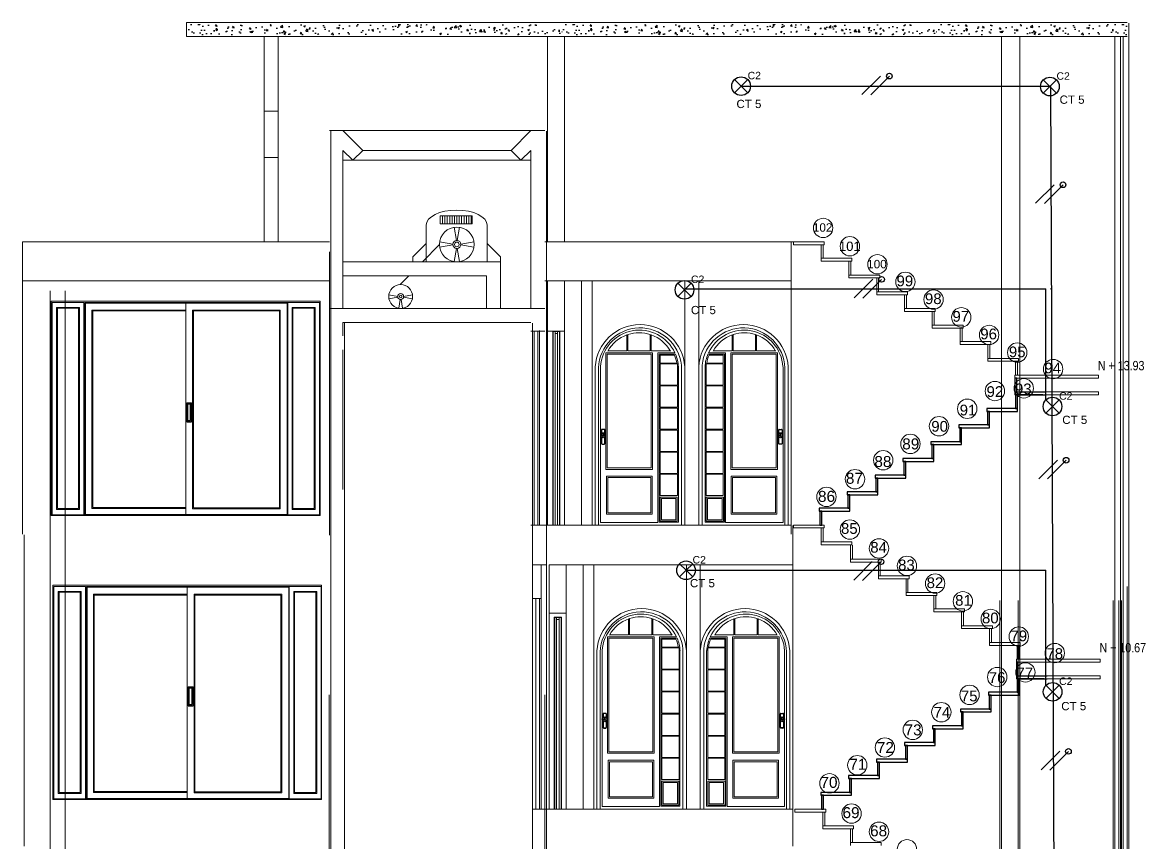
# Model space of a CAD drawing. Header units: metres. Extents: x 0 to 175, y -70 to 21.
# Drawn here: x 134.4 to 146.46, y -38.98 to -30.19 of the extents above; entities that cross this region are included whole.
import ezdxf

# ---------------------------------------------------------------- set-up
doc = ezdxf.new("R2010")
doc.units = ezdxf.units.M
doc.header["$LTSCALE"] = 0.5
for name, color, linetype, lineweight in [('arquitecturapasito', 252, 'Continuous', 5), ('DEP-LEJOS1', 36, 'Continuous', 25), ('DEP-LEJOS2', 36, 'Continuous', 9), ('puertas', 34, 'Continuous', 9)]:
    doc.layers.add(name, color=color, linetype=linetype, lineweight=lineweight)
for name, color, linetype in [('FASES', 7, 'Continuous'), ('LUMINARIA', 1, 'Continuous'), ('TUBERIA-TECHO-PARED', 7, 'Continuous')]:
    doc.layers.add(name, color=color, linetype=linetype)
doc.styles.add('MtXpl_Arial_Narrow', font='')
doc.styles.get("Standard").update_dxf_attribs({"font": 'arial.ttf'})
doc.styles.get('MtXpl_Arial_Narrow').set_extended_font_data('Arial Narrow')

# ---------------------------------------------------------------- blocks, each defined once
blk = doc.blocks.new('Lampara')
at = {"layer": 'LUMINARIA'}
for q in [(-0.071, 0.071), (-0.071, -0.071), (0.071, 0.071), (0.071, -0.071)]:
    blk.add_line((0, 0), q, dxfattribs=at)
blk.add_circle((0, 0), 0.1, dxfattribs=at)
blk = doc.blocks.new('FASE NEUTRO')
at = {"layer": 'FASES', "ltscale": 0.5}
h = blk.add_hatch(dxfattribs=at)
h.set_pattern_fill('ANGLE', color=256)
h.set_pattern_definition([(0, (0, 0), (0, 6.985), [5.08, -1.905]), (90, (0, 0), (-6.985, 4e-16), [5.08, -1.905])])
h.paths.add_polyline_path([(0.07, 0.1, 1), (0.13, 0.1, 1)])
blk.add_lwpolyline([(-0.1, -0.1), (0.1, 0.1)], dxfattribs=at)
blk.add_circle((0.1, 0.1), 0.03, dxfattribs=at)
blk = doc.blocks.new('FASE')
at = {"layer": 'FASES', "ltscale": 0.5}
blk.add_line((-0.1, -0.1), (0.1, 0.1), dxfattribs=at)

msp = doc.modelspace()

# ---------------------------------------------------------------- hatches: boundary and pattern name
h = msp.add_hatch()
h.set_pattern_fill('AR-CONC', color=256, scale=0.001, style=0)
h.set_pattern_definition([(50, (-683.1041, -440.85916), (0.18218467, -0.015939086), [0.01905, -0.20955]), (355, (-683.1041, -440.85916), (-0.035242826, 0.191056643), [0.01524, -0.16764]), (100.451, (-683.08892, -440.86048), (0.1469425, 0.175116688), [0.01619, -0.17809]), (46.1842, (-683.1041, -440.80836), (0.27107904, -0.04204233), [0.028575, -0.314325]), (96.6356, (-683.0815, -440.81186), (0.237404234, 0.247425556), [0.024285, -0.267135]), (351.184, (-683.1041, -440.80836), (0.23740461, 0.24742512), [0.02286, -0.25146]), (21, (-683.0787, -440.82106), (0.15161488, -0.102265519), [0.01905, -0.20955]), (326, (-683.0787, -440.82106), (0.06180203, 0.184187966), [0.01524, -0.16764]), (71.4514, (-683.06607, -440.82958), (0.21341649, 0.081922858), [0.01619, -0.17809]), (37.5, (-683.1041, -440.859155), (0.0030886033, 0.084555039), [0, -0.165608, 0, -0.17018, 0, -0.168275]), (7.5, (-683.1041, -440.859155), (0.0668196625, 0.100180575), [0, -0.097028, 0, -0.161798, 0, -0.064135]), (327.5, (-683.160744, -440.859155), (0.135590595, -0.005728744), [0, -0.0635, 0, -0.19812, 0, -0.26289]), (317.5, (-683.18614, -440.85916), (0.148129181, 0.025426491), [0, -0.08255, 0, -0.131572, 0, -0.18669])])
h.paths.add_polyline_path([(140.193, -30.206), (136.183, -30.206), (136.183, -30.316), (140.193, -30.316)])
h = msp.add_hatch()
h.set_pattern_fill('AR-CONC', color=256, scale=0.001, style=0)
h.set_pattern_definition([(50, (-679.08338, -440.85916), (0.18218467, -0.015939086), [0.01905, -0.20955]), (355, (-679.08338, -440.85916), (-0.035242826, 0.191056643), [0.01524, -0.16764]), (100.451, (-679.0682, -440.86048), (0.1469425, 0.175116688), [0.01619, -0.17809]), (46.1842, (-679.08338, -440.80836), (0.27107904, -0.04204233), [0.028575, -0.314325]), (96.6356, (-679.0608, -440.81186), (0.237404234, 0.247425556), [0.024285, -0.267135]), (351.184, (-679.08338, -440.80836), (0.23740461, 0.24742512), [0.02286, -0.25146]), (21, (-679.05798, -440.82106), (0.15161488, -0.102265519), [0.01905, -0.20955]), (326, (-679.05798, -440.82106), (0.06180203, 0.184187966), [0.01524, -0.16764]), (71.4514, (-679.04534, -440.82958), (0.21341649, 0.081922858), [0.01619, -0.17809]), (37.5, (-679.08338, -440.859155), (0.0030886033, 0.084555039), [0, -0.165608, 0, -0.17018, 0, -0.168275]), (7.5, (-679.08338, -440.859155), (0.0668196625, 0.100180575), [0, -0.097028, 0, -0.161798, 0, -0.064135]), (327.5, (-679.14002, -440.859155), (0.135590595, -0.005728744), [0, -0.0635, 0, -0.19812, 0, -0.26289]), (317.5, (-679.16542, -440.85916), (0.148129181, 0.025426491), [0, -0.08255, 0, -0.131572, 0, -0.18669])])
h.paths.add_polyline_path([(144.213, -30.206), (140.203, -30.206), (140.203, -30.316), (144.213, -30.316)])
h = msp.add_hatch()
h.set_pattern_fill('AR-CONC', color=256, scale=0.001, style=0)
h.set_pattern_definition([(50, (-675.05447, -440.85916), (0.18218467, -0.015939086), [0.01905, -0.20955]), (355, (-675.05447, -440.85916), (-0.035242826, 0.191056643), [0.01524, -0.16764]), (100.451, (-675.0393, -440.86048), (0.1469425, 0.175116688), [0.01619, -0.17809]), (46.1842, (-675.05447, -440.80836), (0.27107904, -0.04204233), [0.028575, -0.314325]), (96.6356, (-675.03188, -440.81186), (0.237404234, 0.247425556), [0.024285, -0.267135]), (351.184, (-675.05447, -440.80836), (0.23740461, 0.24742512), [0.02286, -0.25146]), (21, (-675.02907, -440.82106), (0.15161488, -0.102265519), [0.01905, -0.20955]), (326, (-675.02907, -440.82106), (0.06180203, 0.184187966), [0.01524, -0.16764]), (71.4514, (-675.01644, -440.82958), (0.21341649, 0.081922858), [0.01619, -0.17809]), (37.5, (-675.054473, -440.859155), (0.0030886033, 0.084555039), [0, -0.165608, 0, -0.17018, 0, -0.168275]), (7.5, (-675.05447, -440.859155), (0.0668196625, 0.100180575), [0, -0.097028, 0, -0.161798, 0, -0.064135]), (327.5, (-675.111115, -440.859155), (0.135590595, -0.005728744), [0, -0.0635, 0, -0.19812, 0, -0.26289]), (317.5, (-675.13652, -440.85916), (0.148129181, 0.025426491), [0, -0.08255, 0, -0.131572, 0, -0.18669])])
h.paths.add_polyline_path([(146.109, -30.316), (146.109, -30.206), (144.232, -30.206), (144.232, -30.316)])
h = msp.add_hatch()
h.set_pattern_fill('AR-CONC', color=256, scale=0.001, style=0)
h.set_pattern_definition([(50, (-673.18786, -440.85916), (0.18218467, -0.015939086), [0.01905, -0.20955]), (355, (-673.18786, -440.85916), (-0.035242826, 0.191056643), [0.01524, -0.16764]), (100.451, (-673.17268, -440.86048), (0.1469425, 0.175116688), [0.01619, -0.17809]), (46.1842, (-673.18786, -440.80836), (0.27107904, -0.04204233), [0.028575, -0.314325]), (96.6356, (-673.16527, -440.81186), (0.237404234, 0.247425556), [0.024285, -0.267135]), (351.184, (-673.18786, -440.80836), (0.23740461, 0.24742512), [0.02286, -0.25146]), (21, (-673.16246, -440.82106), (0.15161488, -0.102265519), [0.01905, -0.20955]), (326, (-673.16246, -440.82106), (0.06180203, 0.184187966), [0.01524, -0.16764]), (71.4514, (-673.14982, -440.82958), (0.21341649, 0.081922858), [0.01619, -0.17809]), (37.5, (-673.18786, -440.859155), (0.0030886033, 0.084555039), [0, -0.165608, 0, -0.17018, 0, -0.168275]), (7.5, (-673.18786, -440.859155), (0.0668196625, 0.100180575), [0, -0.097028, 0, -0.161798, 0, -0.064135]), (327.5, (-673.2445, -440.859155), (0.135590595, -0.005728744), [0, -0.0635, 0, -0.19812, 0, -0.26289]), (317.5, (-673.2699, -440.85916), (0.148129181, 0.025426491), [0, -0.08255, 0, -0.131572, 0, -0.18669])])
h.paths.add_polyline_path([(146.259, -30.316), (146.259, -30.206), (146.099, -30.206), (146.099, -30.316)])

# ---------------------------------------------------------------- linework, layer by layer
for p, q in [((136.165, -34.265), (136.215, -34.265)), ((136.172, -34.278), (136.206, -34.278)), ((136.172, -34.278), (136.172, -34.456)), ((136.206, -34.456), (136.206, -34.278)), ((136.165, -34.471), (136.215, -34.471)), ((136.172, -34.456), (136.206, -34.456)), ((140.615, -34.559), (140.615, -34.596)), ((140.616, -34.559), (140.616, -34.594)), ((140.645, -34.551), (140.623, -34.551)), ((140.645, -34.552), (140.623, -34.552)), ((140.652, -34.594), (140.652, -34.559)), ((140.653, -34.596), (140.653, -34.559)), ((142.517, -34.596), (142.517, -34.559)), ((142.518, -34.594), (142.518, -34.559)), ((142.525, -34.551), (142.547, -34.551)), ((142.525, -34.552), (142.547, -34.552)), ((142.554, -34.559), (142.554, -34.594)), ((142.555, -34.559), (142.555, -34.596)), ((140.615, -34.632), (140.615, -34.701)), ((140.616, -34.633), (140.616, -34.701)), ((140.623, -34.708), (140.645, -34.708)), ((140.623, -34.709), (140.645, -34.709)), ((140.652, -34.701), (140.652, -34.633)), ((140.653, -34.701), (140.653, -34.632)), ((142.517, -34.701), (142.517, -34.632)), ((142.518, -34.701), (142.518, -34.633)), ((142.547, -34.708), (142.525, -34.708)), ((142.547, -34.709), (142.525, -34.709)), ((142.554, -34.633), (142.554, -34.701)), ((142.555, -34.632), (142.555, -34.701)), ((136.182, -37.312), (136.233, -37.312)), ((136.189, -37.325), (136.224, -37.325)), ((136.189, -37.325), (136.189, -37.503)), ((136.224, -37.503), (136.224, -37.325)), ((136.182, -37.518), (136.233, -37.518)), ((136.189, -37.503), (136.224, -37.503)), ((140.632, -37.606), (140.632, -37.642)), ((140.634, -37.606), (140.634, -37.641)), ((140.662, -37.598), (140.641, -37.598)), ((140.662, -37.599), (140.641, -37.599)), ((140.669, -37.641), (140.669, -37.606)), ((140.67, -37.642), (140.67, -37.606)), ((142.534, -37.642), (142.534, -37.606)), ((142.536, -37.641), (142.536, -37.606)), ((142.543, -37.598), (142.564, -37.598)), ((142.543, -37.599), (142.564, -37.599)), ((142.571, -37.606), (142.571, -37.641)), ((142.572, -37.606), (142.572, -37.642)), ((140.632, -37.679), (140.632, -37.747)), ((140.634, -37.68), (140.634, -37.747)), ((140.669, -37.747), (140.669, -37.68)), ((140.67, -37.747), (140.67, -37.679)), ((142.534, -37.747), (142.534, -37.679)), ((142.536, -37.747), (142.536, -37.68)), ((142.571, -37.68), (142.571, -37.747)), ((142.572, -37.679), (142.572, -37.747)), ((140.641, -37.754), (140.662, -37.754)), ((140.641, -37.756), (140.662, -37.756)), ((142.564, -37.754), (142.543, -37.754)), ((142.564, -37.756), (142.543, -37.756))]:
    msp.add_line(p, q)
for centre, radius in [((140.634, -34.614), 0.0263), ((140.634, -34.614), 0.0233), ((142.536, -34.614), 0.0263), ((142.536, -34.614), 0.0233), ((140.634, -34.614), 0.00929), ((142.536, -34.614), 0.00929), ((140.651, -37.661), 0.0263), ((140.651, -37.661), 0.0233), ((140.651, -37.661), 0.00929), ((142.553, -37.661), 0.0263), ((142.553, -37.661), 0.0233), ((142.553, -37.661), 0.00929)]:
    msp.add_circle(centre, radius)
for centre, radius, start, end in [((140.623, -34.559), 0.00828, 90, 180), ((140.623, -34.559), 0.00706, 90, 180), ((140.645, -34.559), 0.00828, 0, 90), ((140.645, -34.559), 0.00706, 0, 90), ((142.525, -34.559), 0.00828, 90, 180), ((142.525, -34.559), 0.00706, 90, 180), ((142.547, -34.559), 0.00828, 0, 90), ((142.547, -34.559), 0.00706, 0, 90), ((140.623, -34.701), 0.00828, 180, 270), ((140.623, -34.701), 0.00706, 180, 270), ((140.645, -34.701), 0.00828, 270, 0), ((140.645, -34.701), 0.00706, 270, 0), ((142.525, -34.701), 0.00828, 180, 270), ((142.525, -34.701), 0.00706, 180, 270), ((142.547, -34.701), 0.00828, 270, 0), ((142.547, -34.701), 0.00706, 270, 0), ((140.641, -37.606), 0.00828, 90, 180), ((140.641, -37.606), 0.00706, 90, 180), ((140.662, -37.606), 0.00828, 0, 90), ((140.662, -37.606), 0.00706, 0, 90), ((142.543, -37.606), 0.00828, 90, 180), ((142.543, -37.606), 0.00706, 90, 180), ((142.564, -37.606), 0.00828, 0, 90), ((142.564, -37.606), 0.00706, 0, 90), ((140.641, -37.747), 0.00828, 180, 270), ((140.641, -37.747), 0.00706, 180, 270), ((140.662, -37.747), 0.00828, 270, 0), ((140.662, -37.747), 0.00706, 270, 0), ((142.543, -37.747), 0.00828, 180, 270), ((142.543, -37.747), 0.00706, 180, 270), ((142.564, -37.747), 0.00828, 270, 0), ((142.564, -37.747), 0.00706, 270, 0)]:
    msp.add_arc(centre, radius, start, end)
at = {"layer": 'arquitecturapasito', "color": 252}
for p, q in [((136.163, -30.186), (140.213, -30.186)), ((136.163, -30.186), (136.163, -30.336)), ((146.259, -30.186), (140.213, -30.186)), ((146.276, -40.848), (146.276, -30.193)), ((136.163, -30.336), (140.213, -30.336)), ((136.997, -30.336), (136.997, -32.538)), ((137.147, -30.336), (137.147, -32.538)), ((140.037, -32.538), (140.037, -30.336)), ((140.213, -30.336), (146.259, -30.336)), ((140.221, -32.538), (140.221, -30.336)), ((144.911, -51.043), (144.911, -30.343)), ((145.089, -30.336), (145.089, -30.336)), ((145.106, -30.343), (145.106, -51.043)), ((146.126, -48.143), (146.126, -30.343)), ((136.997, -31.136), (137.147, -31.136)), ((137.713, -53.369), (137.713, -31.353)), ((140.026, -52.611), (140.026, -31.353)), ((137.842, -33.254), (137.842, -31.558)), ((136.997, -31.636), (137.147, -31.636)), ((134.402, -32.538), (134.402, -32.936)), ((134.402, -32.538), (137.696, -32.538)), ((140.008, -32.538), (142.676, -32.538)), ((140.427, -32.538), (142.676, -32.538)), ((142.652, -32.538), (142.652, -35.676)), ((137.696, -32.646), (137.696, -33.046)), ((134.402, -32.936), (134.402, -35.676)), ((134.402, -32.958), (137.696, -32.958)), ((140.008, -32.958), (142.652, -32.958)), ((140.037, -35.577), (140.037, -32.957)), ((140.037, -35.577), (140.037, -32.957)), ((140.221, -35.577), (140.221, -32.957)), ((140.403, -32.957), (140.403, -35.577)), ((140.518, -32.957), (140.518, -35.577)), ((141.51, -32.957), (141.51, -35.577)), ((141.66, -32.957), (141.66, -35.577)), ((134.699, -33.063), (134.699, -47.843)), ((134.861, -33.063), (134.861, -47.843)), ((137.696, -33.046), (137.696, -35.686)), ((134.711, -33.176), (134.711, -35.476)), ((137.596, -33.176), (134.711, -33.176)), ((134.722, -33.191), (135.062, -33.191)), ((134.722, -35.469), (134.722, -33.191)), ((134.768, -33.242), (135.015, -33.242)), ((134.768, -35.41), (134.768, -33.242)), ((134.778, -33.252), (135.005, -33.252)), ((134.778, -35.4), (134.778, -33.252)), ((135.005, -33.252), (135.005, -35.4)), ((135.015, -33.242), (135.015, -35.41)), ((135.062, -33.191), (135.062, -35.469)), ((135.072, -33.191), (137.247, -33.191)), ((135.072, -35.469), (135.072, -33.191)), ((135.078, -33.197), (136.154, -33.197)), ((135.078, -35.463), (135.078, -33.197)), ((136.154, -33.197), (136.154, -35.463)), ((136.154, -33.197), (137.243, -33.197)), ((136.154, -35.463), (136.154, -33.197)), ((137.243, -33.197), (137.243, -35.463)), ((137.247, -33.191), (137.247, -35.469)), ((137.249, -33.191), (137.589, -33.191)), ((137.249, -35.469), (137.249, -33.191)), ((137.295, -33.242), (137.542, -33.242)), ((137.295, -35.41), (137.295, -33.242)), ((137.305, -33.252), (137.532, -33.252)), ((137.305, -35.4), (137.305, -33.252)), ((137.532, -33.252), (137.532, -35.4)), ((137.542, -33.242), (137.542, -35.41)), ((137.589, -33.191), (137.589, -35.469)), ((137.596, -33.176), (137.596, -35.476)), ((135.146, -33.271), (136.154, -33.271)), ((135.146, -35.399), (135.146, -33.271)), ((135.156, -33.281), (136.154, -33.281)), ((135.156, -35.389), (135.156, -33.281)), ((136.226, -33.271), (137.169, -33.271)), ((136.226, -35.403), (136.226, -33.271)), ((136.236, -33.281), (137.159, -33.281)), ((136.236, -35.393), (136.236, -33.281)), ((137.159, -33.281), (137.159, -35.393)), ((137.169, -33.271), (137.169, -35.403)), ((137.842, -33.546), (137.842, -33.404)), ((137.859, -53.111), (137.859, -33.411)), ((139.858, -33.497), (140.008, -33.497)), ((139.875, -53.111), (139.875, -33.411)), ((139.933, -35.577), (139.933, -33.497)), ((140.221, -33.497), (140.037, -33.497)), ((140.093, -33.497), (140.169, -33.497)), ((140.093, -33.497), (140.093, -35.577)), ((140.098, -33.497), (140.098, -35.577)), ((140.098, -33.502), (140.164, -33.502)), ((140.118, -33.502), (140.118, -35.577)), ((140.144, -35.577), (140.144, -33.502)), ((140.164, -35.577), (140.164, -33.497)), ((140.169, -35.577), (140.169, -33.497)), ((140.118, -33.522), (140.144, -33.522)), ((140.89, -33.71), (140.89, -33.536)), ((140.9, -33.71), (140.9, -33.533)), ((141.14, -33.71), (141.14, -33.533)), ((141.15, -33.71), (141.15, -33.536)), ((142.02, -33.71), (142.02, -33.536)), ((142.03, -33.71), (142.03, -33.533)), ((142.27, -33.71), (142.27, -33.533)), ((142.28, -33.71), (142.28, -33.536)), ((140.664, -33.729), (141.165, -33.729)), ((140.664, -34.98), (140.664, -33.729)), ((140.679, -33.744), (141.15, -33.744)), ((140.679, -34.965), (140.679, -33.744)), ((140.684, -33.71), (140.89, -33.71)), ((140.9, -33.71), (141.14, -33.71)), ((141.15, -33.71), (141.356, -33.71)), ((141.15, -33.744), (141.15, -34.965)), ((141.165, -33.729), (141.165, -34.98)), ((141.221, -35.55), (141.221, -33.729)), ((141.221, -33.729), (141.404, -33.729)), ((141.235, -35.548), (141.235, -33.744)), ((141.235, -33.744), (141.411, -33.744)), ((141.935, -33.744), (141.759, -33.744)), ((141.949, -33.729), (141.766, -33.729)), ((142.02, -33.71), (141.814, -33.71)), ((141.935, -35.548), (141.935, -33.744)), ((141.949, -35.55), (141.949, -33.729)), ((142.506, -33.729), (142.005, -33.729)), ((142.005, -33.729), (142.005, -34.98)), ((142.491, -33.744), (142.02, -33.744)), ((142.02, -33.744), (142.02, -34.965)), ((142.27, -33.71), (142.03, -33.71)), ((142.486, -33.71), (142.28, -33.71)), ((142.491, -34.965), (142.491, -33.744)), ((142.506, -34.98), (142.506, -33.729)), ((141.246, -33.84), (141.246, -33.754)), ((141.246, -33.754), (141.398, -33.754)), ((141.425, -33.84), (141.246, -33.84)), ((141.246, -33.849), (141.246, -34.077)), ((141.246, -33.849), (141.431, -33.849)), ((141.431, -34.077), (141.431, -33.849)), ((141.474, -33.864), (141.474, -35.577)), ((141.696, -33.864), (141.696, -35.577)), ((141.739, -34.077), (141.739, -33.849)), ((141.924, -33.849), (141.739, -33.849)), ((141.745, -33.84), (141.924, -33.84)), ((141.924, -33.754), (141.772, -33.754)), ((141.924, -33.84), (141.924, -33.754)), ((141.924, -33.849), (141.924, -34.077)), ((140.55, -35.577), (140.55, -33.88)), ((140.585, -35.577), (140.585, -33.891)), ((140.605, -33.879), (140.605, -35.55)), ((141.442, -33.879), (141.442, -35.548)), ((141.51, -33.88), (141.51, -35.577)), ((141.66, -33.88), (141.66, -35.577)), ((141.728, -33.879), (141.728, -35.548)), ((142.565, -33.879), (142.565, -35.55)), ((142.585, -35.577), (142.585, -33.891)), ((142.62, -35.577), (142.62, -33.88)), ((141.246, -34.077), (141.431, -34.077)), ((141.246, -34.084), (141.246, -34.313)), ((141.246, -34.084), (141.431, -34.084)), ((141.431, -34.313), (141.431, -34.084)), ((141.924, -34.077), (141.739, -34.077)), ((141.739, -34.313), (141.739, -34.084)), ((141.924, -34.084), (141.739, -34.084)), ((141.924, -34.084), (141.924, -34.313)), ((136.165, -34.265), (136.165, -34.471)), ((136.215, -34.265), (136.215, -34.471)), ((141.246, -34.313), (141.431, -34.313)), ((141.246, -34.322), (141.246, -34.55)), ((141.246, -34.322), (141.431, -34.322)), ((141.431, -34.55), (141.431, -34.322)), ((141.924, -34.313), (141.739, -34.313)), ((141.739, -34.55), (141.739, -34.322)), ((141.924, -34.322), (141.739, -34.322)), ((141.924, -34.322), (141.924, -34.55)), ((141.246, -34.55), (141.431, -34.55)), ((141.246, -34.559), (141.246, -34.788)), ((141.246, -34.559), (141.431, -34.559)), ((141.431, -34.788), (141.431, -34.559)), ((141.924, -34.55), (141.739, -34.55)), ((141.739, -34.788), (141.739, -34.559)), ((141.924, -34.559), (141.739, -34.559)), ((141.924, -34.559), (141.924, -34.788)), ((141.246, -34.788), (141.431, -34.788)), ((141.246, -34.797), (141.246, -35.025)), ((141.246, -34.797), (141.431, -34.797)), ((141.431, -35.025), (141.431, -34.797)), ((141.924, -34.788), (141.739, -34.788)), ((141.739, -35.025), (141.739, -34.797)), ((141.924, -34.797), (141.739, -34.797)), ((141.924, -34.797), (141.924, -35.025)), ((141.165, -34.98), (140.664, -34.98)), ((140.67, -35.054), (141.161, -35.054)), ((140.67, -35.462), (140.67, -35.054)), ((141.15, -34.965), (140.679, -34.965)), ((140.685, -35.069), (141.146, -35.069)), ((140.685, -35.447), (140.685, -35.069)), ((141.146, -35.069), (141.146, -35.447)), ((141.161, -35.054), (141.161, -35.462)), ((141.246, -35.025), (141.431, -35.025)), ((141.246, -35.031), (141.246, -35.259)), ((141.246, -35.031), (141.431, -35.031)), ((141.431, -35.259), (141.431, -35.031)), ((141.924, -35.025), (141.739, -35.025)), ((141.739, -35.259), (141.739, -35.031)), ((141.924, -35.031), (141.739, -35.031)), ((141.924, -35.031), (141.924, -35.259)), ((142.005, -34.98), (142.506, -34.98)), ((142.5, -35.054), (142.009, -35.054)), ((142.009, -35.054), (142.009, -35.462)), ((142.02, -34.965), (142.491, -34.965)), ((142.485, -35.069), (142.024, -35.069)), ((142.024, -35.069), (142.024, -35.447)), ((142.485, -35.447), (142.485, -35.069)), ((142.5, -35.462), (142.5, -35.054)), ((141.245, -35.278), (141.43, -35.278)), ((141.245, -35.536), (141.245, -35.278)), ((141.246, -35.259), (141.431, -35.259)), ((141.26, -35.293), (141.415, -35.293)), ((141.26, -35.521), (141.26, -35.293)), ((141.415, -35.293), (141.415, -35.521)), ((141.43, -35.278), (141.43, -35.536)), ((141.924, -35.259), (141.739, -35.259)), ((141.925, -35.278), (141.74, -35.278)), ((141.74, -35.278), (141.74, -35.536)), ((141.91, -35.293), (141.755, -35.293)), ((141.755, -35.293), (141.755, -35.521)), ((141.91, -35.521), (141.91, -35.293)), ((141.925, -35.536), (141.925, -35.278)), ((135.015, -35.41), (134.768, -35.41)), ((135.005, -35.4), (134.778, -35.4)), ((136.154, -35.399), (135.146, -35.399)), ((136.154, -35.389), (135.156, -35.389)), ((137.169, -35.403), (136.226, -35.403)), ((137.159, -35.393), (136.236, -35.393)), ((137.542, -35.41), (137.295, -35.41)), ((137.532, -35.4), (137.305, -35.4)), ((134.711, -35.476), (137.596, -35.476)), ((135.062, -35.469), (134.722, -35.469)), ((137.247, -35.469), (135.072, -35.469)), ((136.154, -35.463), (135.078, -35.463)), ((137.243, -35.463), (136.154, -35.463)), ((137.589, -35.469), (137.249, -35.469)), ((140.221, -35.577), (140.221, -35.547)), ((140.605, -35.55), (141.221, -35.55)), ((141.161, -35.462), (140.67, -35.462)), ((141.146, -35.447), (140.685, -35.447)), ((141.442, -35.548), (141.235, -35.548)), ((141.43, -35.536), (141.245, -35.536)), ((141.415, -35.521), (141.26, -35.521)), ((141.728, -35.548), (141.935, -35.548)), ((141.74, -35.536), (141.925, -35.536)), ((141.755, -35.521), (141.91, -35.521)), ((142.565, -35.55), (141.949, -35.55)), ((142.009, -35.462), (142.5, -35.462)), ((142.024, -35.447), (142.485, -35.447)), ((139.858, -35.577), (142.652, -35.577)), ((139.858, -35.577), (140.008, -35.577)), ((140.093, -35.577), (140.169, -35.577)), ((141.51, -35.577), (140.55, -35.577)), ((141.474, -35.577), (140.585, -35.577)), ((141.66, -35.577), (142.62, -35.577)), ((141.696, -35.577), (142.585, -35.577)), ((142.669, -35.584), (142.669, -35.984)), ((134.419, -35.683), (134.419, -35.983)), ((134.419, -35.983), (134.419, -38.723)), ((139.875, -36.004), (140.025, -36.004)), ((140.054, -36.004), (142.669, -36.004)), ((140.054, -38.624), (140.054, -36.004)), ((140.238, -38.624), (140.238, -36.004)), ((140.421, -36.004), (140.421, -38.63)), ((140.535, -36.004), (140.535, -38.624)), ((141.527, -36.004), (141.527, -38.624)), ((141.677, -36.004), (141.677, -38.624)), ((142.669, -35.984), (142.669, -38.624)), ((137.713, -36.093), (137.713, -38.733)), ((134.729, -36.223), (134.729, -38.523)), ((137.613, -36.223), (134.729, -36.223)), ((134.74, -36.238), (135.079, -36.238)), ((134.74, -38.516), (134.74, -36.238)), ((135.079, -36.238), (135.079, -38.516)), ((135.089, -36.238), (137.264, -36.238)), ((135.089, -38.516), (135.089, -36.238)), ((135.095, -36.244), (136.171, -36.244)), ((135.095, -38.51), (135.095, -36.244)), ((136.171, -36.244), (136.171, -38.51)), ((136.171, -36.244), (137.261, -36.244)), ((136.171, -38.51), (136.171, -36.244)), ((137.261, -36.244), (137.261, -38.51)), ((137.264, -36.238), (137.264, -38.516)), ((137.266, -36.238), (137.606, -36.238)), ((137.266, -38.516), (137.266, -36.238)), ((137.606, -36.238), (137.606, -38.516)), ((137.613, -36.223), (137.613, -38.523)), ((146.258, -46.893), (146.258, -36.238)), ((134.785, -36.289), (135.032, -36.289)), ((134.785, -38.457), (134.785, -36.289)), ((134.795, -36.299), (135.022, -36.299)), ((134.795, -38.447), (134.795, -36.299)), ((135.022, -36.299), (135.022, -38.447)), ((135.032, -36.289), (135.032, -38.457)), ((135.163, -36.318), (136.171, -36.318)), ((135.163, -38.446), (135.163, -36.318)), ((135.173, -36.328), (136.171, -36.328)), ((135.173, -38.436), (135.173, -36.328)), ((136.243, -36.318), (137.186, -36.318)), ((136.243, -38.45), (136.243, -36.318)), ((136.253, -36.328), (137.176, -36.328)), ((136.253, -38.44), (136.253, -36.328)), ((137.176, -36.328), (137.176, -38.44)), ((137.186, -36.318), (137.186, -38.45)), ((137.313, -36.289), (137.56, -36.289)), ((137.313, -38.457), (137.313, -36.289)), ((137.323, -36.299), (137.55, -36.299)), ((137.323, -38.447), (137.323, -36.299)), ((137.55, -36.299), (137.55, -38.447)), ((137.56, -36.289), (137.56, -38.457)), ((139.969, -36.364), (139.875, -36.364)), ((139.95, -38.624), (139.95, -36.364)), ((144.893, -57.088), (144.893, -36.388)), ((145.088, -36.388), (145.088, -57.088)), ((146.108, -54.188), (146.108, -36.388)), ((140.054, -38.624), (140.054, -36.524)), ((140.238, -36.524), (140.054, -36.524)), ((140.11, -36.564), (140.187, -36.564)), ((140.11, -36.564), (140.11, -38.624)), ((140.115, -36.569), (140.182, -36.569)), ((140.115, -36.569), (140.115, -38.624)), ((140.135, -36.569), (140.135, -38.624)), ((140.135, -36.589), (140.162, -36.589)), ((140.162, -38.624), (140.162, -36.569)), ((140.182, -38.624), (140.182, -36.569)), ((140.187, -38.624), (140.187, -36.564)), ((140.238, -38.624), (140.238, -36.524)), ((140.908, -36.757), (140.908, -36.583)), ((140.918, -36.757), (140.918, -36.58)), ((141.158, -36.757), (141.158, -36.58)), ((141.168, -36.757), (141.168, -36.583)), ((142.037, -36.757), (142.037, -36.583)), ((142.047, -36.757), (142.047, -36.58)), ((142.287, -36.757), (142.287, -36.58)), ((142.297, -36.757), (142.297, -36.583)), ((140.702, -36.757), (140.908, -36.757)), ((140.918, -36.757), (141.158, -36.757)), ((141.168, -36.757), (141.374, -36.757)), ((142.037, -36.757), (141.831, -36.757)), ((142.287, -36.757), (142.047, -36.757)), ((142.503, -36.757), (142.297, -36.757)), ((140.681, -36.776), (141.182, -36.776)), ((140.681, -38.026), (140.681, -36.776)), ((140.696, -36.791), (141.167, -36.791)), ((140.696, -38.011), (140.696, -36.791)), ((141.167, -36.791), (141.167, -38.011)), ((141.182, -36.776), (141.182, -38.026)), ((141.238, -38.597), (141.238, -36.776)), ((141.238, -36.776), (141.421, -36.776)), ((141.252, -38.594), (141.252, -36.791)), ((141.252, -36.791), (141.428, -36.791)), ((141.264, -36.886), (141.264, -36.801)), ((141.264, -36.801), (141.416, -36.801)), ((141.952, -36.791), (141.777, -36.791)), ((141.966, -36.776), (141.783, -36.776)), ((141.941, -36.801), (141.789, -36.801)), ((141.941, -36.886), (141.941, -36.801)), ((141.952, -38.594), (141.952, -36.791)), ((141.966, -38.597), (141.966, -36.776)), ((142.524, -36.776), (142.022, -36.776)), ((142.022, -36.776), (142.022, -38.026)), ((142.509, -36.791), (142.037, -36.791)), ((142.037, -36.791), (142.037, -38.011)), ((142.509, -38.011), (142.509, -36.791)), ((142.524, -38.026), (142.524, -36.776)), ((140.567, -38.624), (140.567, -36.927)), ((140.602, -38.624), (140.602, -36.937)), ((140.622, -36.925), (140.622, -38.597)), ((141.442, -36.886), (141.264, -36.886)), ((141.264, -36.895), (141.264, -37.124)), ((141.264, -36.895), (141.449, -36.895)), ((141.449, -37.124), (141.449, -36.895)), ((141.459, -36.925), (141.459, -38.594)), ((141.491, -36.91), (141.491, -38.624)), ((141.527, -36.927), (141.527, -38.624)), ((141.677, -36.927), (141.677, -38.624)), ((141.714, -36.91), (141.714, -38.624)), ((141.745, -36.925), (141.745, -38.594)), ((141.756, -37.124), (141.756, -36.895)), ((141.941, -36.895), (141.756, -36.895)), ((141.762, -36.886), (141.941, -36.886)), ((141.941, -36.895), (141.941, -37.124)), ((142.582, -36.925), (142.582, -38.597)), ((142.603, -38.624), (142.603, -36.937)), ((142.637, -38.624), (142.637, -36.927)), ((141.264, -37.124), (141.449, -37.124)), ((141.941, -37.124), (141.756, -37.124)), ((141.264, -37.131), (141.264, -37.36)), ((141.264, -37.131), (141.449, -37.131)), ((141.449, -37.36), (141.449, -37.131)), ((141.756, -37.36), (141.756, -37.131)), ((141.941, -37.131), (141.756, -37.131)), ((141.941, -37.131), (141.941, -37.36)), ((136.182, -37.312), (136.182, -37.518)), ((136.233, -37.312), (136.233, -37.518)), ((141.264, -37.36), (141.449, -37.36)), ((141.941, -37.36), (141.756, -37.36)), ((137.695, -59.414), (137.695, -37.398)), ((140.007, -58.656), (140.007, -37.398)), ((141.264, -37.368), (141.264, -37.597)), ((141.264, -37.368), (141.449, -37.368)), ((141.449, -37.597), (141.449, -37.368)), ((141.756, -37.597), (141.756, -37.368)), ((141.941, -37.368), (141.756, -37.368)), ((141.941, -37.368), (141.941, -37.597)), ((141.264, -37.597), (141.449, -37.597)), ((141.264, -37.606), (141.264, -37.834)), ((141.264, -37.606), (141.449, -37.606)), ((141.449, -37.834), (141.449, -37.606)), ((141.941, -37.597), (141.756, -37.597)), ((141.756, -37.834), (141.756, -37.606)), ((141.941, -37.606), (141.756, -37.606)), ((141.941, -37.606), (141.941, -37.834)), ((141.264, -37.834), (141.449, -37.834)), ((141.264, -37.843), (141.264, -38.072)), ((141.264, -37.843), (141.449, -37.843)), ((141.449, -38.072), (141.449, -37.843)), ((141.941, -37.834), (141.756, -37.834)), ((141.756, -38.072), (141.756, -37.843)), ((141.941, -37.843), (141.756, -37.843)), ((141.941, -37.843), (141.941, -38.072)), ((141.182, -38.026), (140.681, -38.026)), ((141.167, -38.011), (140.696, -38.011)), ((141.264, -38.072), (141.449, -38.072)), ((141.264, -38.077), (141.264, -38.306)), ((141.264, -38.077), (141.449, -38.077)), ((141.449, -38.306), (141.449, -38.077)), ((141.941, -38.072), (141.756, -38.072)), ((141.756, -38.306), (141.756, -38.077)), ((141.941, -38.077), (141.756, -38.077)), ((141.941, -38.077), (141.941, -38.306)), ((142.022, -38.026), (142.524, -38.026)), ((142.037, -38.011), (142.509, -38.011)), ((140.688, -38.101), (141.179, -38.101)), ((140.688, -38.509), (140.688, -38.101)), ((140.703, -38.116), (141.164, -38.116)), ((140.703, -38.494), (140.703, -38.116)), ((141.164, -38.116), (141.164, -38.494)), ((141.179, -38.101), (141.179, -38.509)), ((142.517, -38.101), (142.026, -38.101)), ((142.026, -38.101), (142.026, -38.509)), ((142.502, -38.116), (142.041, -38.116)), ((142.041, -38.116), (142.041, -38.494)), ((142.502, -38.494), (142.502, -38.116)), ((142.517, -38.509), (142.517, -38.101)), ((141.263, -38.324), (141.447, -38.324)), ((141.263, -38.582), (141.263, -38.324)), ((141.264, -38.306), (141.449, -38.306)), ((141.447, -38.324), (141.447, -38.582)), ((141.941, -38.306), (141.756, -38.306)), ((141.942, -38.324), (141.757, -38.324)), ((141.757, -38.324), (141.757, -38.582)), ((141.942, -38.582), (141.942, -38.324)), ((135.022, -38.447), (134.795, -38.447)), ((136.171, -38.446), (135.163, -38.446)), ((136.171, -38.436), (135.173, -38.436)), ((137.186, -38.45), (136.243, -38.45)), ((137.176, -38.44), (136.253, -38.44)), ((137.55, -38.447), (137.323, -38.447)), ((141.278, -38.339), (141.432, -38.339)), ((141.278, -38.567), (141.278, -38.339)), ((141.432, -38.339), (141.432, -38.567)), ((141.927, -38.339), (141.772, -38.339)), ((141.772, -38.339), (141.772, -38.567)), ((141.927, -38.567), (141.927, -38.339)), ((134.729, -38.523), (137.613, -38.523)), ((135.079, -38.516), (134.74, -38.516)), ((135.032, -38.457), (134.785, -38.457)), ((137.264, -38.516), (135.089, -38.516)), ((136.171, -38.51), (135.095, -38.51)), ((137.261, -38.51), (136.171, -38.51)), ((137.606, -38.516), (137.266, -38.516)), ((137.56, -38.457), (137.313, -38.457)), ((141.179, -38.509), (140.688, -38.509)), ((141.164, -38.494), (140.703, -38.494)), ((141.432, -38.567), (141.278, -38.567)), ((141.772, -38.567), (141.927, -38.567)), ((142.026, -38.509), (142.517, -38.509)), ((142.041, -38.494), (142.502, -38.494)), ((139.875, -38.624), (142.669, -38.624)), ((139.875, -38.624), (140.025, -38.624)), ((140.238, -38.624), (140.054, -38.624)), ((140.11, -38.624), (140.187, -38.624)), ((140.112, -38.624), (140.135, -38.624)), ((141.527, -38.624), (140.567, -38.624)), ((141.491, -38.624), (140.602, -38.624)), ((140.622, -38.597), (141.238, -38.597)), ((141.459, -38.594), (141.252, -38.594)), ((141.447, -38.582), (141.263, -38.582)), ((141.714, -38.624), (142.603, -38.624)), ((141.745, -38.594), (141.952, -38.594)), ((141.757, -38.582), (141.942, -38.582)), ((142.582, -38.597), (141.966, -38.597)), ((142.669, -38.624), (142.669, -39.024)), ((134.419, -38.723), (134.419, -39.023))]:
    msp.add_line(p, q, dxfattribs=at)
at = {"layer": 'arquitecturapasito', "color": 252, "ltscale": 0.025}
for p, q in [((146.186, -48.143), (146.186, -30.343)), ((146.216, -48.143), (146.216, -30.343)), ((146.168, -54.188), (146.168, -36.388)), ((146.198, -54.188), (146.198, -36.388))]:
    msp.add_line(p, q, dxfattribs=at)
at = {"layer": 'arquitecturapasito', "color": 252, "ltscale": 6}
for p, q in [((140.008, -31.346), (137.696, -31.346)), ((138.054, -31.558), (137.842, -31.346)), ((139.646, -31.558), (139.859, -31.346)), ((137.842, -31.558), (137.842, -33.254)), ((137.948, -31.664), (137.842, -31.558)), ((138.054, -31.558), (137.948, -31.664)), ((139.646, -31.558), (138.054, -31.558)), ((139.646, -31.558), (139.752, -31.664)), ((139.752, -31.664), (139.859, -31.558)), ((139.859, -31.558), (139.859, -33.254)), ((139.859, -31.664), (137.842, -31.664)), ((138.884, -32.259), (139.23, -32.259)), ((138.884, -32.345), (138.884, -32.259)), ((138.91, -32.259), (138.91, -32.345)), ((138.935, -32.259), (138.935, -32.345)), ((138.961, -32.259), (138.961, -32.345)), ((138.987, -32.259), (138.987, -32.345)), ((139.012, -32.259), (139.012, -32.345)), ((139.038, -32.259), (139.038, -32.345)), ((139.064, -32.259), (139.064, -32.345)), ((139.089, -32.259), (139.089, -32.345)), ((139.115, -32.259), (139.115, -32.345)), ((139.141, -32.259), (139.141, -32.345)), ((139.166, -32.259), (139.166, -32.345)), ((139.192, -32.259), (139.192, -32.345)), ((139.218, -32.259), (139.218, -32.345)), ((139.23, -32.259), (139.23, -32.345)), ((138.734, -32.754), (138.734, -32.361)), ((139.23, -32.345), (138.884, -32.345)), ((139.034, -32.382), (139.059, -32.524)), ((139.093, -32.382), (139.069, -32.524)), ((139.389, -32.754), (139.389, -32.361)), ((138.879, -32.539), (139.021, -32.564)), ((139.249, -32.539), (139.107, -32.564)), ((138.593, -32.699), (138.734, -32.557)), ((138.877, -32.567), (138.695, -32.754)), ((138.879, -32.598), (139.021, -32.573)), ((139.034, -32.751), (139.059, -32.609)), ((139.093, -32.751), (139.069, -32.609)), ((139.248, -32.598), (139.107, -32.573)), ((139.531, -32.699), (139.389, -32.557)), ((137.842, -32.754), (139.531, -32.754)), ((138.593, -32.699), (138.593, -32.754)), ((138.593, -32.754), (139.531, -32.754)), ((139.531, -32.699), (139.531, -32.754)), ((139.531, -32.754), (139.531, -33.254)), ((139.381, -32.904), (137.842, -32.904)), ((139.381, -32.904), (137.842, -32.904)), ((138.549, -32.904), (138.457, -32.998)), ((139.381, -32.904), (139.381, -33.254)), ((138.334, -33.107), (138.429, -33.124)), ((138.335, -33.149), (138.43, -33.132)), ((138.587, -33.149), (138.492, -33.132)), ((138.587, -33.107), (138.493, -33.124)), ((137.696, -33.254), (140.008, -33.254)), ((138.44, -33.252), (138.456, -33.157)), ((138.482, -33.252), (138.465, -33.157)), ((137.842, -33.404), (139.858, -33.404)), ((137.842, -33.404), (137.842, -33.546)), ((139.895, -33.497), (139.895, -35.577)), ((139.952, -33.49), (139.952, -35.577)), ((137.842, -33.696), (137.842, -35.196)), ((139.969, -36.004), (139.969, -38.624)), ((139.913, -36.364), (139.913, -38.624))]:
    msp.add_line(p, q, dxfattribs=at)
at = {"layer": 'arquitecturapasito', "color": 252, "linetype": 'ByBlock'}
for centre in [(142.995, -32.39), (143.282, -32.586), (143.578, -32.78), (143.878, -32.969), (144.18, -33.158), (144.478, -33.349), (144.777, -33.538), (145.078, -33.727), (145.464, -33.904), (144.839, -34.14), (145.149, -34.111), (144.542, -34.33), (144.239, -34.517), (143.932, -34.707), (143.64, -34.882), (143.337, -35.086), (143.031, -35.275), (143.282, -35.626), (143.595, -35.828), (143.895, -36.016), (144.197, -36.205), (144.495, -36.396), (144.794, -36.585), (145.095, -36.774), (145.481, -36.951), (144.864, -37.208), (145.166, -37.158), (144.567, -37.399), (144.264, -37.585), (143.957, -37.775), (143.658, -37.964), (143.362, -38.154), (143.063, -38.348), (143.3, -38.673), (143.595, -38.868), (143.895, -39.056)]:
    msp.add_circle(centre, 0.104, dxfattribs=at)
at = {"layer": 'arquitecturapasito', "color": 252, "ltscale": 6}
for centre, radius in [((139.064, -32.567), 0.187), ((139.064, -32.567), 0.0429), ((139.064, -32.567), 0.025), ((138.461, -33.126), 0.128), ((138.461, -33.126), 0.0319), ((138.461, -33.126), 0.014)]:
    msp.add_circle(centre, radius, dxfattribs=at)
at = {"layer": 'arquitecturapasito', "color": 252}
for centre, radius, start, end in [((141.03, -33.908), 0.481, 3.3136, 176.6864), ((141.03, -33.908), 0.446, 5.6976, 177.7805), ((141.024, -33.905), 0.419, 24.8245, 176.3123), ((142.14, -33.908), 0.481, 3.3136, 176.6864), ((142.14, -33.908), 0.446, 2.2195, 174.3024), ((142.146, -33.905), 0.419, 3.6877, 155.1755), ((141.02, -33.899), 0.385, 109.7097, 150.6365), ((141.02, -33.899), 0.385, 71.8617, 108.1383), ((141.02, -33.899), 0.385, 29.3635, 70.2903), ((142.15, -33.899), 0.385, 109.7097, 150.6365), ((142.15, -33.899), 0.385, 71.8617, 108.1383), ((142.15, -33.899), 0.385, 29.3635, 70.2903), ((141.024, -33.905), 0.419, 3.6877, 22.5861), ((142.146, -33.905), 0.419, 157.4139, 176.3123), ((141.105, -33.892), 0.324, 9.2489, 25.0806), ((142.065, -33.892), 0.324, 154.9194, 170.7511), ((141.047, -36.955), 0.481, 3.3136, 176.6864), ((141.047, -36.955), 0.446, 5.6976, 177.7805), ((142.157, -36.955), 0.481, 3.3136, 176.6864), ((142.157, -36.955), 0.446, 2.2195, 174.3024), ((141.041, -36.952), 0.419, 24.8245, 176.3123), ((141.038, -36.946), 0.385, 109.7097, 150.6365), ((141.038, -36.946), 0.385, 71.8617, 108.1383), ((141.038, -36.946), 0.385, 29.3635, 70.2903), ((142.164, -36.952), 0.419, 3.6877, 155.1755), ((142.167, -36.946), 0.385, 109.7097, 150.6365), ((142.167, -36.946), 0.385, 71.8617, 108.1383), ((142.167, -36.946), 0.385, 29.3635, 70.2903), ((141.122, -36.939), 0.324, 9.2489, 25.0806), ((141.041, -36.952), 0.419, 3.6877, 22.5861), ((142.164, -36.952), 0.419, 157.4139, 176.3123), ((142.083, -36.939), 0.324, 154.9194, 170.7511)]:
    msp.add_arc(centre, radius, start, end, dxfattribs=at)
at = {"layer": 'arquitecturapasito', "color": 252, "ltscale": 6}
msp.add_ellipse((139.062, -32.361), major_axis=(-0.327, 0), ratio=0.49797, start_param=3.141593, end_param=6.283185, dxfattribs=at)
at = {"layer": 'DEP-LEJOS1'}
for p, q in [((145.073, -34), (145.052, -34)), ((145.052, -34), (145.052, -34.147)), ((145.073, -34.147), (145.073, -34)), ((145.052, -34.147), (145.052, -34.179)), ((145.052, -34.147), (145.073, -34.147)), ((145.082, -34.179), (145.061, -34.179)), ((145.061, -34.179), (145.061, -34.326)), ((145.082, -34.326), (145.082, -34.179)), ((145.082, -34.326), (144.752, -34.326)), ((144.752, -34.326), (144.752, -34.358)), ((145.061, -34.326), (145.082, -34.326)), ((145.082, -34.358), (145.082, -34.326)), ((144.752, -34.358), (145.082, -34.358)), ((144.782, -34.358), (144.761, -34.358)), ((144.761, -34.358), (144.761, -34.504)), ((144.782, -34.504), (144.782, -34.358)), ((144.782, -34.504), (144.452, -34.504)), ((144.452, -34.504), (144.452, -34.536)), ((144.452, -34.536), (144.782, -34.536)), ((144.482, -34.536), (144.461, -34.536)), ((144.461, -34.536), (144.461, -34.683)), ((144.482, -34.683), (144.482, -34.536)), ((144.761, -34.504), (144.782, -34.504)), ((144.782, -34.536), (144.782, -34.504)), ((144.482, -34.683), (144.152, -34.683)), ((144.152, -34.683), (144.152, -34.715)), ((144.461, -34.683), (144.482, -34.683)), ((144.482, -34.715), (144.482, -34.683)), ((144.152, -34.715), (144.482, -34.715)), ((144.182, -34.715), (144.161, -34.715)), ((144.161, -34.715), (144.161, -34.862)), ((144.182, -34.862), (144.182, -34.715)), ((144.182, -34.862), (143.852, -34.862)), ((143.852, -34.862), (143.852, -34.894)), ((143.852, -34.894), (144.182, -34.894)), ((143.882, -34.894), (143.861, -34.894)), ((143.861, -34.894), (143.861, -35.041)), ((143.882, -35.041), (143.882, -34.894)), ((144.161, -34.862), (144.182, -34.862)), ((144.182, -34.894), (144.182, -34.862)), ((143.882, -35.041), (143.552, -35.041)), ((143.552, -35.041), (143.552, -35.073)), ((143.552, -35.073), (143.882, -35.073)), ((143.582, -35.073), (143.561, -35.073)), ((143.561, -35.073), (143.561, -35.22)), ((143.582, -35.22), (143.582, -35.073)), ((143.861, -35.041), (143.882, -35.041)), ((143.882, -35.073), (143.882, -35.041)), ((143.582, -35.22), (143.252, -35.22)), ((143.252, -35.22), (143.252, -35.252)), ((143.252, -35.252), (143.582, -35.252)), ((143.282, -35.252), (143.261, -35.252)), ((143.261, -35.252), (143.261, -35.398)), ((143.282, -35.398), (143.282, -35.252)), ((143.561, -35.22), (143.582, -35.22)), ((143.582, -35.252), (143.582, -35.22)), ((143.282, -35.398), (142.952, -35.398)), ((142.952, -35.398), (142.952, -35.43)), ((142.952, -35.43), (143.282, -35.43)), ((142.982, -35.43), (142.961, -35.43)), ((142.961, -35.43), (142.961, -35.577)), ((142.982, -35.577), (142.982, -35.43)), ((143.261, -35.398), (143.282, -35.398)), ((143.282, -35.43), (143.282, -35.398)), ((142.961, -35.577), (142.982, -35.577)), ((145.09, -37.047), (145.069, -37.047)), ((145.069, -37.047), (145.069, -37.194)), ((145.09, -37.194), (145.09, -37.047)), ((145.069, -37.194), (145.069, -37.226)), ((145.069, -37.194), (145.09, -37.194)), ((145.099, -37.226), (145.079, -37.226)), ((145.079, -37.226), (145.079, -37.372)), ((145.099, -37.372), (145.099, -37.226)), ((145.099, -37.372), (144.769, -37.372)), ((144.769, -37.372), (144.769, -37.404)), ((144.769, -37.404), (145.099, -37.404)), ((144.799, -37.404), (144.779, -37.404)), ((144.779, -37.404), (144.779, -37.551)), ((144.799, -37.551), (144.799, -37.404)), ((145.079, -37.372), (145.099, -37.372)), ((145.099, -37.404), (145.099, -37.372)), ((144.799, -37.551), (144.469, -37.551)), ((144.469, -37.551), (144.469, -37.583)), ((144.469, -37.583), (144.799, -37.583)), ((144.499, -37.583), (144.479, -37.583)), ((144.479, -37.583), (144.479, -37.73)), ((144.499, -37.73), (144.499, -37.583)), ((144.779, -37.551), (144.799, -37.551)), ((144.799, -37.583), (144.799, -37.551)), ((144.499, -37.73), (144.169, -37.73)), ((144.169, -37.73), (144.169, -37.762)), ((144.169, -37.762), (144.499, -37.762)), ((144.199, -37.762), (144.179, -37.762)), ((144.179, -37.762), (144.179, -37.909)), ((144.199, -37.909), (144.199, -37.762)), ((144.479, -37.73), (144.499, -37.73)), ((144.499, -37.762), (144.499, -37.73)), ((144.199, -37.909), (143.869, -37.909)), ((143.869, -37.909), (143.869, -37.941)), ((143.869, -37.941), (144.199, -37.941)), ((143.899, -37.941), (143.879, -37.941)), ((143.879, -37.941), (143.879, -38.088)), ((143.899, -38.088), (143.899, -37.941)), ((144.179, -37.909), (144.199, -37.909)), ((144.199, -37.941), (144.199, -37.909)), ((143.899, -38.088), (143.569, -38.088)), ((143.569, -38.088), (143.569, -38.12)), ((143.879, -38.088), (143.899, -38.088)), ((143.899, -38.12), (143.899, -38.088)), ((143.569, -38.12), (143.899, -38.12)), ((143.599, -38.12), (143.579, -38.12)), ((143.579, -38.12), (143.579, -38.266)), ((143.599, -38.266), (143.599, -38.12)), ((143.599, -38.266), (143.269, -38.266)), ((143.269, -38.266), (143.269, -38.298)), ((143.269, -38.298), (143.599, -38.298)), ((143.299, -38.298), (143.279, -38.298)), ((143.279, -38.298), (143.279, -38.445)), ((143.299, -38.445), (143.299, -38.298)), ((143.579, -38.266), (143.599, -38.266)), ((143.599, -38.298), (143.599, -38.266)), ((143.299, -38.445), (142.969, -38.445)), ((142.969, -38.445), (142.969, -38.477)), ((143.279, -38.445), (143.299, -38.445)), ((143.299, -38.477), (143.299, -38.445)), ((142.969, -38.477), (143.299, -38.477)), ((142.999, -38.477), (142.979, -38.477)), ((142.979, -38.477), (142.979, -38.624)), ((142.999, -38.624), (142.999, -38.477)), ((142.979, -38.624), (142.999, -38.624))]:
    msp.add_line(p, q, dxfattribs=at)
at = {"layer": 'DEP-LEJOS1', "ltscale": 0.005}
for p, q in [((145.052, -34.147), (145.382, -34.147)), ((145.352, -34.179), (145.052, -34.179)), ((145.082, -34.179), (145.382, -34.179)), ((145.069, -37.194), (145.399, -37.194)), ((145.369, -37.226), (145.069, -37.226)), ((145.099, -37.226), (145.399, -37.226))]:
    msp.add_line(p, q, dxfattribs=at)
at = {"layer": 'DEP-LEJOS2'}
for p, q in [((143.006, -32.538), (142.676, -32.538)), ((142.676, -32.538), (142.676, -32.57)), ((143.006, -32.57), (143.006, -32.538)), ((142.676, -32.57), (143.006, -32.57)), ((142.995, -32.57), (142.974, -32.57)), ((142.974, -32.57), (142.974, -32.716)), ((142.995, -32.716), (142.995, -32.57)), ((143.304, -32.716), (142.974, -32.716)), ((142.974, -32.716), (142.974, -32.748)), ((142.974, -32.716), (142.995, -32.716)), ((142.974, -32.748), (143.304, -32.748)), ((143.293, -32.748), (143.272, -32.748)), ((143.272, -32.748), (143.272, -32.895)), ((143.293, -32.895), (143.293, -32.748)), ((143.304, -32.748), (143.304, -32.716)), ((143.602, -32.895), (143.272, -32.895)), ((143.272, -32.895), (143.272, -32.927)), ((143.272, -32.895), (143.293, -32.895)), ((143.602, -32.927), (143.602, -32.895)), ((143.272, -32.927), (143.602, -32.927)), ((143.591, -32.927), (143.57, -32.927)), ((143.57, -32.927), (143.57, -33.074)), ((143.591, -33.074), (143.591, -32.927)), ((143.9, -33.074), (143.57, -33.074)), ((143.57, -33.074), (143.57, -33.106)), ((143.57, -33.074), (143.591, -33.074)), ((143.57, -33.106), (143.9, -33.106)), ((143.889, -33.106), (143.869, -33.106)), ((143.869, -33.106), (143.869, -33.253)), ((143.889, -33.253), (143.889, -33.106)), ((143.9, -33.106), (143.9, -33.074)), ((144.199, -33.253), (143.869, -33.253)), ((143.869, -33.253), (143.869, -33.285)), ((143.869, -33.253), (143.889, -33.253)), ((144.199, -33.285), (144.199, -33.253)), ((143.869, -33.285), (144.199, -33.285)), ((144.187, -33.285), (144.167, -33.285)), ((144.167, -33.285), (144.167, -33.432)), ((144.187, -33.432), (144.187, -33.285)), ((144.497, -33.432), (144.167, -33.432)), ((144.167, -33.432), (144.167, -33.464)), ((144.167, -33.432), (144.187, -33.432)), ((144.167, -33.464), (144.497, -33.464)), ((144.486, -33.464), (144.465, -33.464)), ((144.465, -33.464), (144.465, -33.61)), ((144.486, -33.61), (144.486, -33.464)), ((144.497, -33.464), (144.497, -33.432)), ((144.795, -33.61), (144.465, -33.61)), ((144.465, -33.61), (144.465, -33.642)), ((144.465, -33.61), (144.486, -33.61)), ((144.795, -33.642), (144.795, -33.61)), ((144.465, -33.642), (144.795, -33.642)), ((144.784, -33.642), (144.763, -33.642)), ((144.763, -33.642), (144.763, -33.789)), ((144.784, -33.789), (144.784, -33.642)), ((145.093, -33.789), (144.763, -33.789)), ((144.763, -33.789), (144.763, -33.821)), ((144.763, -33.789), (144.784, -33.789)), ((144.763, -33.821), (145.093, -33.821)), ((145.082, -33.821), (145.061, -33.821)), ((145.061, -33.821), (145.061, -33.968)), ((145.082, -33.968), (145.082, -33.821)), ((145.093, -33.821), (145.093, -33.789)), ((145.952, -33.968), (145.052, -33.968)), ((145.052, -33.968), (145.052, -34)), ((145.061, -33.968), (145.082, -33.968)), ((145.952, -34), (145.952, -33.968)), ((145.052, -34), (145.952, -34)), ((145.952, -34.147), (145.052, -34.147)), ((145.052, -34.147), (145.052, -34.179)), ((145.052, -34.179), (145.952, -34.179)), ((145.952, -34.179), (145.952, -34.147)), ((143.006, -35.577), (142.676, -35.577)), ((142.676, -35.577), (142.676, -35.609)), ((142.676, -35.609), (143.006, -35.609)), ((142.995, -35.609), (142.974, -35.609)), ((142.974, -35.609), (142.974, -35.756)), ((142.995, -35.756), (142.995, -35.609)), ((143.006, -35.609), (143.006, -35.577)), ((143.304, -35.756), (142.974, -35.756)), ((142.974, -35.756), (142.974, -35.788)), ((142.974, -35.756), (142.995, -35.756)), ((142.974, -35.788), (143.304, -35.788)), ((143.293, -35.788), (143.272, -35.788)), ((143.289, -35.795), (143.289, -35.942)), ((143.304, -35.788), (143.304, -35.756)), ((143.31, -35.942), (143.31, -35.795)), ((143.619, -35.942), (143.289, -35.942)), ((143.289, -35.942), (143.289, -35.974)), ((143.289, -35.942), (143.31, -35.942)), ((143.289, -35.974), (143.619, -35.974)), ((143.608, -35.974), (143.588, -35.974)), ((143.588, -35.974), (143.588, -36.121)), ((143.608, -36.121), (143.608, -35.974)), ((143.619, -35.974), (143.619, -35.942)), ((143.918, -36.121), (143.588, -36.121)), ((143.588, -36.121), (143.588, -36.153)), ((143.588, -36.121), (143.608, -36.121)), ((143.588, -36.153), (143.918, -36.153)), ((143.906, -36.153), (143.886, -36.153)), ((143.886, -36.153), (143.886, -36.3)), ((143.906, -36.3), (143.906, -36.153)), ((143.918, -36.153), (143.918, -36.121)), ((144.216, -36.3), (143.886, -36.3)), ((143.886, -36.3), (143.886, -36.332)), ((143.886, -36.3), (143.906, -36.3)), ((143.886, -36.332), (144.216, -36.332)), ((144.205, -36.332), (144.184, -36.332)), ((144.184, -36.332), (144.184, -36.478)), ((144.205, -36.478), (144.205, -36.332)), ((144.216, -36.332), (144.216, -36.3)), ((144.514, -36.478), (144.184, -36.478)), ((144.184, -36.478), (144.184, -36.51)), ((144.184, -36.478), (144.205, -36.478)), ((144.184, -36.51), (144.514, -36.51)), ((144.503, -36.51), (144.482, -36.51)), ((144.482, -36.51), (144.482, -36.657)), ((144.503, -36.657), (144.503, -36.51)), ((144.514, -36.51), (144.514, -36.478)), ((144.812, -36.657), (144.482, -36.657)), ((144.482, -36.657), (144.482, -36.689)), ((144.482, -36.657), (144.503, -36.657)), ((144.482, -36.689), (144.812, -36.689)), ((144.801, -36.689), (144.781, -36.689)), ((144.781, -36.689), (144.781, -36.836)), ((144.801, -36.836), (144.801, -36.689)), ((144.812, -36.689), (144.812, -36.657)), ((145.111, -36.836), (144.781, -36.836)), ((144.781, -36.836), (144.781, -36.868)), ((144.781, -36.836), (144.801, -36.836)), ((144.781, -36.868), (145.111, -36.868)), ((145.099, -36.868), (145.079, -36.868)), ((145.079, -36.868), (145.079, -37.015)), ((145.099, -37.015), (145.099, -36.868)), ((145.111, -36.868), (145.111, -36.836)), ((145.969, -37.015), (145.069, -37.015)), ((145.069, -37.015), (145.069, -37.047)), ((145.069, -37.047), (145.97, -37.047)), ((145.079, -37.015), (145.099, -37.015)), ((145.97, -37.047), (145.969, -37.015)), ((145.969, -37.194), (145.069, -37.194)), ((145.069, -37.194), (145.069, -37.226)), ((145.069, -37.226), (145.97, -37.226)), ((145.97, -37.226), (145.969, -37.194)), ((143.023, -38.624), (142.693, -38.624)), ((142.693, -38.624), (142.693, -38.656)), ((143.023, -38.624), (142.693, -38.624)), ((142.693, -38.624), (142.693, -38.656)), ((142.693, -38.656), (143.023, -38.656)), ((142.693, -38.656), (143.023, -38.656)), ((143.012, -38.656), (142.991, -38.656)), ((142.991, -38.656), (142.991, -38.803)), ((143.012, -38.803), (143.012, -38.656)), ((143.023, -38.656), (143.023, -38.624)), ((143.023, -38.656), (143.023, -38.624)), ((143.321, -38.803), (142.991, -38.803)), ((142.991, -38.803), (142.991, -38.835)), ((142.991, -38.803), (143.012, -38.803)), ((143.321, -38.835), (143.321, -38.803)), ((142.991, -38.835), (143.321, -38.835)), ((143.31, -38.835), (143.289, -38.835)), ((143.289, -38.835), (143.289, -38.982)), ((143.31, -38.982), (143.31, -38.835)), ((143.619, -38.982), (143.289, -38.982)), ((143.289, -38.982), (143.289, -39.014)), ((143.289, -38.982), (143.31, -38.982)), ((143.619, -39.014), (143.619, -38.982))]:
    msp.add_line(p, q, dxfattribs=at)
at = {"layer": 'TUBERIA-TECHO-PARED', "ltscale": 0.5}
for points in [[(145.434, -30.872), (142.11, -30.872)], [(145.434, -30.872), (145.572, -63.284)], [(141.51, -33.044), (145.387, -33.044)], [(145.387, -34.236), (145.387, -33.044)], [(141.527, -36.061), (145.387, -36.061)], [(145.387, -37.296), (145.387, -36.061)]]:
    msp.add_lwpolyline(points, dxfattribs=at)
at = {"layer": 'TUBERIA-TECHO-PARED'}
for p in [(142.115, -30.869), (145.429, -30.873), (141.507, -33.054), (145.442, -33.045), (145.457, -34.306), (141.524, -36.063), (145.458, -37.367)]:
    msp.add_point(p, dxfattribs=at)

# ---------------------------------------------------------------- block references
at = {"layer": 'FASES', "ltscale": 0.5}
for name, p in [('FASE NEUTRO', (143.606, -30.861, 2.51)), ('FASE', (143.512, -30.86, 2.51)), ('FASE', (145.376, -32.026, 2.51)), ('FASE NEUTRO', (145.47, -32.027, 2.51)), ('FASE', (143.43, -33.04, 2.51)), ('FASE NEUTRO', (143.523, -33.042, 2.51)), ('FASE', (145.41, -34.981, 2.51)), ('FASE NEUTRO', (145.503, -34.982, 2.51)), ('FASE', (143.423, -36.07, 2.51)), ('FASE NEUTRO', (143.517, -36.071, 2.51)), ('FASE', (145.435, -38.105, 2.51)), ('FASE NEUTRO', (145.528, -38.106, 2.51))]:
    msp.add_blockref(name, p, dxfattribs=at)
at = {"layer": 'TUBERIA-TECHO-PARED'}
for p in [(142.115, -30.869), (145.429, -30.873), (141.507, -33.054), (145.457, -34.306), (141.524, -36.063), (145.458, -37.367)]:
    msp.add_blockref('Lampara', p, dxfattribs=at)

# ---------------------------------------------------------------- texts
at = {"layer": 'arquitecturapasito', "color": 252}
for s, height, p in [('102', 0.09, (142.885, -32.43)), ('101', 0.1, (143.165, -32.637)), ('100', 0.09, (143.468, -32.823)), ('99', 0.115, (143.783, -33.016)), ('98', 0.115, (144.088, -33.207)), ('97', 0.115, (144.383, -33.396)), ('96', 0.115, (144.682, -33.585)), ('95', 0.115, (144.989, -33.777)), ('94', 0.115, (145.37, -33.95)), ('92', 0.115, (144.749, -34.203)), ('93', 0.115, (145.054, -34.174)), ('91', 0.115, (144.461, -34.401)), ('90', 0.115, (144.156, -34.576)), ('89', 0.118, (143.844, -34.766)), ('88', 0.118, (143.545, -34.955)), ('87', 0.118, (143.239, -35.135)), ('86', 0.118, (142.94, -35.329)), ('85', 0.115, (143.187, -35.672)), ('84', 0.115, (143.501, -35.874)), ('83', 0.115, (143.8, -36.063)), ('82', 0.115, (144.106, -36.254)), ('81', 0.115, (144.412, -36.443)), ('80', 0.115, (144.7, -36.632)), ('79', 0.115, (145.006, -36.824)), ('78', 0.115, (145.392, -37.014)), ('77', 0.115, (145.071, -37.221)), ('76', 0.115, (144.773, -37.271)), ('75', 0.115, (144.474, -37.469)), ('74', 0.115, (144.181, -37.644)), ('73', 0.118, (143.869, -37.834)), ('72', 0.118, (143.571, -38.023)), ('71', 0.118, (143.277, -38.203)), ('70', 0.118, (142.966, -38.397)), ('69', 0.118, (143.203, -38.722)), ('68', 0.118, (143.499, -38.917))]:
    msp.add_text(s, height=height, dxfattribs=at).set_placement(p)
at = {"layer": 'LUMINARIA'}
for p in [(145.533, -31.058), (142.065, -31.104), (141.576, -33.315), (145.562, -34.493), (141.566, -36.245), (145.551, -37.564)]:
    msp.add_text('CT 5', height=0.0884, dxfattribs=at).set_placement(p)
at = {"layer": 'puertas', "style": 'MtXpl_Arial_Narrow'}
for s, p in [('N + 13.93', (145.944, -33.917)), ('N + 10.67', (145.961, -36.943))]:
    msp.add_text(s, height=0.1, rotation=360, dxfattribs=at).set_placement(p)
at = {"layer": 'TUBERIA-TECHO-PARED', "ltscale": 0.5, "char_height": 0.08, "attachment_point": 1}
for insert in [(142.185, -30.715), (145.5, -30.72), (141.577, -32.901), (145.528, -34.153), (141.594, -35.91), (145.528, -37.213)]:
    msp.add_mtext_dynamic_manual_height_columns('C2', width=0.13475, gutter_width=12.5, heights=[0], dxfattribs=dict(at, insert=insert))

doc.saveas('drawing.dxf')
